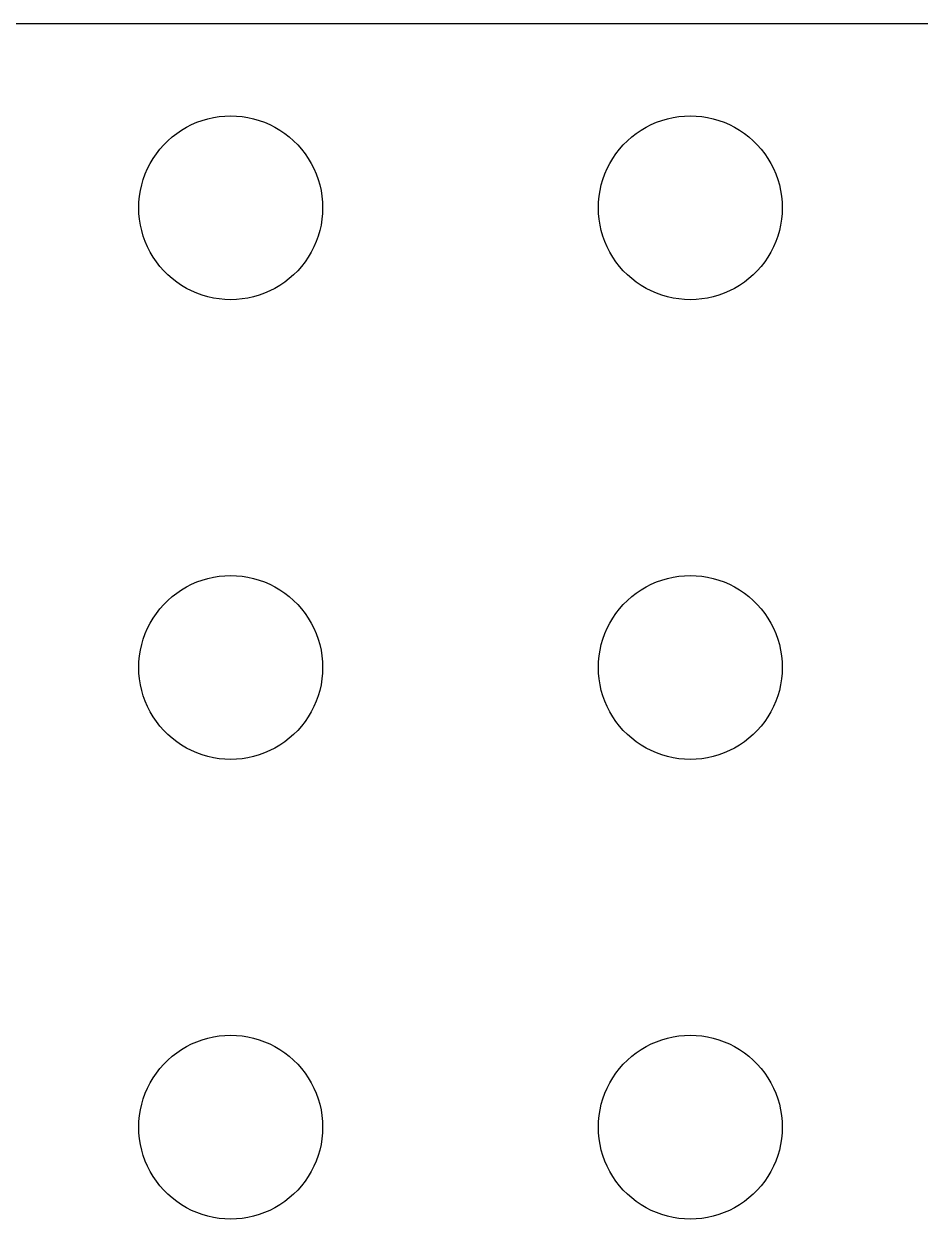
# Model space of a CAD drawing. Header units: metres. Extents: x -58 to 58, y -36 to 36.
# Drawn here: x -29.25 to 0, y -3 to 36 of the extents above; entities that cross this region are included whole.
import ezdxf

# ---------------------------------------------------------------- set-up
doc = ezdxf.new("R2010")
doc.units = ezdxf.units.M

msp = doc.modelspace()

# ---------------------------------------------------------------- linework, layer by layer
for p, q in [((53.5, 36), (-53.5, 36)), ((-23.7773, 32.7145), (-23.6044, 32.7893)), ((-23.6044, 32.7893), (-23.427, 32.8532)), ((-23.427, 32.8532), (-23.2461, 32.9057)), ((-23.2461, 32.9057), (-23.0621, 32.9469)), ((-23.0621, 32.9469), (-22.876, 32.9763)), ((-22.876, 32.9763), (-22.6884, 32.9941)), ((-22.6884, 32.9941), (-22.5, 33)), ((-22.5, 33), (-22.3116, 32.9941)), ((-22.3116, 32.9941), (-22.124, 32.9763)), ((-22.124, 32.9763), (-21.9379, 32.9469)), ((-21.9379, 32.9469), (-21.7539, 32.9057)), ((-21.7539, 32.9057), (-21.5729, 32.8532)), ((-21.5729, 32.8532), (-21.3956, 32.7893)), ((-21.3956, 32.7893), (-21.2227, 32.7145)), ((-8.77733, 32.7145), (-8.60437, 32.7893)), ((-8.60437, 32.7893), (-8.42705, 32.8532)), ((-8.42705, 32.8532), (-8.24606, 32.9057)), ((-8.24606, 32.9057), (-8.06213, 32.9469)), ((-8.06213, 32.9469), (-7.87599, 32.9763)), ((-7.87599, 32.9763), (-7.68837, 32.9941)), ((-7.68837, 32.9941), (-7.5, 33)), ((-7.5, 33), (-7.31161, 32.9941)), ((-7.31161, 32.9941), (-7.12399, 32.9763)), ((-7.12399, 32.9763), (-6.93785, 32.9469)), ((-6.93785, 32.9469), (-6.75392, 32.9057)), ((-6.75392, 32.9057), (-6.57294, 32.8532)), ((-6.57294, 32.8532), (-6.39561, 32.7893)), ((-6.39561, 32.7893), (-6.22266, 32.7145)), ((-24.4123, 32.3115), (-24.2634, 32.427)), ((-24.2634, 32.427), (-24.1075, 32.533)), ((-24.1075, 32.533), (-23.9453, 32.6289)), ((-23.9453, 32.6289), (-23.7773, 32.7145)), ((-21.2227, 32.7145), (-21.0547, 32.6289)), ((-21.0547, 32.6289), (-20.8925, 32.533)), ((-20.8925, 32.533), (-20.7366, 32.427)), ((-20.7366, 32.427), (-20.5877, 32.3115)), ((-9.41226, 32.3115), (-9.26335, 32.427)), ((-9.26335, 32.427), (-9.10747, 32.533)), ((-9.10747, 32.533), (-8.94525, 32.6289)), ((-8.94525, 32.6289), (-8.77733, 32.7145)), ((-6.22266, 32.7145), (-6.05473, 32.6289)), ((-6.05473, 32.6289), (-5.89252, 32.533)), ((-5.89252, 32.533), (-5.73663, 32.427)), ((-5.73663, 32.427), (-5.58772, 32.3115)), ((-24.8115, 31.9123), (-24.6869, 32.0536)), ((-24.6869, 32.0536), (-24.5536, 32.1869)), ((-24.5536, 32.1869), (-24.4123, 32.3115)), ((-20.5877, 32.3115), (-20.4464, 32.1869)), ((-20.4464, 32.1869), (-20.3131, 32.0536)), ((-20.3131, 32.0536), (-20.1884, 31.9123)), ((-9.81154, 31.9123), (-9.6869, 32.0536)), ((-9.6869, 32.0536), (-9.55363, 32.1869)), ((-9.55363, 32.1869), (-9.41226, 32.3115)), ((-5.58772, 32.3115), (-5.44635, 32.1869)), ((-5.44635, 32.1869), (-5.31308, 32.0536)), ((-5.31308, 32.0536), (-5.18845, 31.9123)), ((-25.1289, 31.4453), (-25.033, 31.6075)), ((-25.033, 31.6075), (-24.927, 31.7634)), ((-24.927, 31.7634), (-24.8115, 31.9123)), ((-20.1884, 31.9123), (-20.0729, 31.7634)), ((-20.0729, 31.7634), (-19.967, 31.6075)), ((-19.967, 31.6075), (-19.8711, 31.4453)), ((-10.1289, 31.4453), (-10.033, 31.6075)), ((-10.033, 31.6075), (-9.92705, 31.7634)), ((-9.92705, 31.7634), (-9.81154, 31.9123)), ((-5.18845, 31.9123), (-5.07294, 31.7634)), ((-5.07294, 31.7634), (-4.96701, 31.6075)), ((-4.96701, 31.6075), (-4.87108, 31.4453)), ((-25.2893, 31.1044), (-25.2145, 31.2773)), ((-25.2145, 31.2773), (-25.1289, 31.4453)), ((-19.8711, 31.4453), (-19.7855, 31.2773)), ((-19.7855, 31.2773), (-19.7107, 31.1044)), ((-10.2893, 31.1044), (-10.2145, 31.2773)), ((-10.2145, 31.2773), (-10.1289, 31.4453)), ((-4.87108, 31.4453), (-4.78551, 31.2773)), ((-4.78551, 31.2773), (-4.71066, 31.1044)), ((-25.4057, 30.7461), (-25.3532, 30.927)), ((-25.3532, 30.927), (-25.2893, 31.1044)), ((-19.7107, 31.1044), (-19.6468, 30.927)), ((-19.6468, 30.927), (-19.5942, 30.7461)), ((-10.4057, 30.7461), (-10.3532, 30.927)), ((-10.3532, 30.927), (-10.2893, 31.1044)), ((-4.71066, 31.1044), (-4.64682, 30.927)), ((-4.64682, 30.927), (-4.59424, 30.7461)), ((-25.4763, 30.376), (-25.4469, 30.5621)), ((-25.4469, 30.5621), (-25.4057, 30.7461)), ((-19.5942, 30.7461), (-19.5531, 30.5621)), ((-19.5531, 30.5621), (-19.5237, 30.376)), ((-10.4763, 30.376), (-10.4469, 30.5621)), ((-10.4469, 30.5621), (-10.4057, 30.7461)), ((-4.59424, 30.7461), (-4.55313, 30.5621)), ((-4.55313, 30.5621), (-4.52365, 30.376)), ((-25.5, 30), (-25.4941, 30.1884)), ((-25.4941, 30.1884), (-25.4763, 30.376)), ((-19.5237, 30.376), (-19.5059, 30.1884)), ((-19.5059, 30.1884), (-19.5, 30)), ((-10.5, 30), (-10.4941, 30.1884)), ((-10.4941, 30.1884), (-10.4763, 30.376)), ((-4.52365, 30.376), (-4.50591, 30.1884)), ((-4.50591, 30.1884), (-4.5, 30)), ((-25.4941, 29.8116), (-25.5, 30)), ((-25.4763, 29.624), (-25.4941, 29.8116)), ((-19.5059, 29.8116), (-19.5237, 29.624)), ((-19.5, 30), (-19.5059, 29.8116)), ((-10.4941, 29.8116), (-10.5, 30)), ((-10.4763, 29.624), (-10.4941, 29.8116)), ((-4.50591, 29.8116), (-4.52365, 29.624)), ((-4.5, 30), (-4.50591, 29.8116)), ((-25.4469, 29.4379), (-25.4763, 29.624)), ((-25.4057, 29.2539), (-25.4469, 29.4379)), ((-25.3532, 29.0729), (-25.4057, 29.2539)), ((-19.5942, 29.2539), (-19.6468, 29.0729)), ((-19.5531, 29.4379), (-19.5942, 29.2539)), ((-19.5237, 29.624), (-19.5531, 29.4379)), ((-10.4469, 29.4379), (-10.4763, 29.624)), ((-10.4057, 29.2539), (-10.4469, 29.4379)), ((-10.3532, 29.0729), (-10.4057, 29.2539)), ((-4.59424, 29.2539), (-4.64682, 29.0729)), ((-4.55313, 29.4379), (-4.59424, 29.2539)), ((-4.52365, 29.624), (-4.55313, 29.4379)), ((-25.2893, 28.8956), (-25.3532, 29.0729)), ((-25.2145, 28.7227), (-25.2893, 28.8956)), ((-19.7107, 28.8956), (-19.7855, 28.7227)), ((-19.6468, 29.0729), (-19.7107, 28.8956)), ((-10.2893, 28.8956), (-10.3532, 29.0729)), ((-10.2145, 28.7227), (-10.2893, 28.8956)), ((-4.71066, 28.8956), (-4.78551, 28.7227)), ((-4.64682, 29.0729), (-4.71066, 28.8956)), ((-25.1289, 28.5547), (-25.2145, 28.7227)), ((-25.033, 28.3925), (-25.1289, 28.5547)), ((-19.8711, 28.5547), (-19.967, 28.3925)), ((-19.7855, 28.7227), (-19.8711, 28.5547)), ((-10.1289, 28.5547), (-10.2145, 28.7227)), ((-10.033, 28.3925), (-10.1289, 28.5547)), ((-4.87108, 28.5547), (-4.96701, 28.3925)), ((-4.78551, 28.7227), (-4.87108, 28.5547)), ((-24.927, 28.2366), (-25.033, 28.3925)), ((-24.8115, 28.0877), (-24.927, 28.2366)), ((-24.6869, 27.9464), (-24.8115, 28.0877)), ((-20.1884, 28.0877), (-20.3131, 27.9464)), ((-20.0729, 28.2366), (-20.1884, 28.0877)), ((-19.967, 28.3925), (-20.0729, 28.2366)), ((-9.92705, 28.2366), (-10.033, 28.3925)), ((-9.81154, 28.0877), (-9.92705, 28.2366)), ((-9.6869, 27.9464), (-9.81154, 28.0877)), ((-5.18845, 28.0877), (-5.31308, 27.9464)), ((-5.07294, 28.2366), (-5.18845, 28.0877)), ((-4.96701, 28.3925), (-5.07294, 28.2366)), ((-24.5536, 27.8131), (-24.6869, 27.9464)), ((-24.4123, 27.6884), (-24.5536, 27.8131)), ((-20.4464, 27.8131), (-20.5877, 27.6884)), ((-20.3131, 27.9464), (-20.4464, 27.8131)), ((-9.55363, 27.8131), (-9.6869, 27.9464)), ((-9.41226, 27.6884), (-9.55363, 27.8131)), ((-5.44635, 27.8131), (-5.58772, 27.6884)), ((-5.31308, 27.9464), (-5.44635, 27.8131)), ((-24.2634, 27.5729), (-24.4123, 27.6884)), ((-24.1075, 27.467), (-24.2634, 27.5729)), ((-23.9453, 27.3711), (-24.1075, 27.467)), ((-23.7773, 27.2855), (-23.9453, 27.3711)), ((-21.0547, 27.3711), (-21.2227, 27.2855)), ((-20.8925, 27.467), (-21.0547, 27.3711)), ((-20.7366, 27.5729), (-20.8925, 27.467)), ((-20.5877, 27.6884), (-20.7366, 27.5729)), ((-9.26335, 27.5729), (-9.41226, 27.6884)), ((-9.10747, 27.467), (-9.26335, 27.5729)), ((-8.94525, 27.3711), (-9.10747, 27.467)), ((-8.77733, 27.2855), (-8.94525, 27.3711)), ((-6.05473, 27.3711), (-6.22266, 27.2855)), ((-5.89252, 27.467), (-6.05473, 27.3711)), ((-5.73663, 27.5729), (-5.89252, 27.467)), ((-5.58772, 27.6884), (-5.73663, 27.5729)), ((-23.6044, 27.2107), (-23.7773, 27.2855)), ((-23.427, 27.1468), (-23.6044, 27.2107)), ((-23.2461, 27.0942), (-23.427, 27.1468)), ((-23.0621, 27.0531), (-23.2461, 27.0942)), ((-22.876, 27.0237), (-23.0621, 27.0531)), ((-22.6884, 27.0059), (-22.876, 27.0237)), ((-22.5, 27), (-22.6884, 27.0059)), ((-22.3116, 27.0059), (-22.5, 27)), ((-22.124, 27.0237), (-22.3116, 27.0059)), ((-21.9379, 27.0531), (-22.124, 27.0237)), ((-21.7539, 27.0942), (-21.9379, 27.0531)), ((-21.5729, 27.1468), (-21.7539, 27.0942)), ((-21.3956, 27.2107), (-21.5729, 27.1468)), ((-21.2227, 27.2855), (-21.3956, 27.2107)), ((-8.60437, 27.2107), (-8.77733, 27.2855)), ((-8.42705, 27.1468), (-8.60437, 27.2107)), ((-8.24606, 27.0942), (-8.42705, 27.1468)), ((-8.06213, 27.0531), (-8.24606, 27.0942)), ((-7.87599, 27.0237), (-8.06213, 27.0531)), ((-7.68837, 27.0059), (-7.87599, 27.0237)), ((-7.5, 27), (-7.68837, 27.0059)), ((-7.31161, 27.0059), (-7.5, 27)), ((-7.12399, 27.0237), (-7.31161, 27.0059)), ((-6.93785, 27.0531), (-7.12399, 27.0237)), ((-6.75392, 27.0942), (-6.93785, 27.0531)), ((-6.57294, 27.1468), (-6.75392, 27.0942)), ((-6.39561, 27.2107), (-6.57294, 27.1468)), ((-6.22266, 27.2855), (-6.39561, 27.2107)), ((-23.2461, 17.9057), (-23.0621, 17.9469)), ((-23.0621, 17.9469), (-22.876, 17.9763)), ((-22.876, 17.9763), (-22.6884, 17.9941)), ((-22.6884, 17.9941), (-22.5, 18)), ((-22.5, 18), (-22.3116, 17.9941)), ((-22.3116, 17.9941), (-22.124, 17.9763)), ((-22.124, 17.9763), (-21.9379, 17.9469)), ((-21.9379, 17.9469), (-21.7539, 17.9057)), ((-8.24606, 17.9057), (-8.06213, 17.9469)), ((-8.06213, 17.9469), (-7.87599, 17.9763)), ((-7.87599, 17.9763), (-7.68837, 17.9941)), ((-7.68837, 17.9941), (-7.5, 18)), ((-7.5, 18), (-7.31161, 17.9941)), ((-7.31161, 17.9941), (-7.12399, 17.9763)), ((-7.12399, 17.9763), (-6.93785, 17.9469)), ((-6.93785, 17.9469), (-6.75392, 17.9057)), ((-24.1075, 17.533), (-23.9453, 17.6289)), ((-23.9453, 17.6289), (-23.7773, 17.7145)), ((-23.7773, 17.7145), (-23.6044, 17.7893)), ((-23.6044, 17.7893), (-23.427, 17.8532)), ((-23.427, 17.8532), (-23.2461, 17.9057)), ((-21.7539, 17.9057), (-21.5729, 17.8532)), ((-21.5729, 17.8532), (-21.3956, 17.7893)), ((-21.3956, 17.7893), (-21.2227, 17.7145)), ((-21.2227, 17.7145), (-21.0547, 17.6289)), ((-21.0547, 17.6289), (-20.8925, 17.533)), ((-9.10747, 17.533), (-8.94525, 17.6289)), ((-8.94525, 17.6289), (-8.77733, 17.7145)), ((-8.77733, 17.7145), (-8.60437, 17.7893)), ((-8.60437, 17.7893), (-8.42705, 17.8532)), ((-8.42705, 17.8532), (-8.24606, 17.9057)), ((-6.75392, 17.9057), (-6.57294, 17.8532)), ((-6.57294, 17.8532), (-6.39561, 17.7893)), ((-6.39561, 17.7893), (-6.22266, 17.7145)), ((-6.22266, 17.7145), (-6.05473, 17.6289)), ((-6.05473, 17.6289), (-5.89252, 17.533)), ((-24.6869, 17.0536), (-24.5536, 17.1869)), ((-24.5536, 17.1869), (-24.4123, 17.3115)), ((-24.4123, 17.3115), (-24.2634, 17.427)), ((-24.2634, 17.427), (-24.1075, 17.533)), ((-20.8925, 17.533), (-20.7366, 17.427)), ((-20.7366, 17.427), (-20.5877, 17.3115)), ((-20.5877, 17.3115), (-20.4464, 17.1869)), ((-20.4464, 17.1869), (-20.3131, 17.0536)), ((-9.6869, 17.0536), (-9.55363, 17.1869)), ((-9.55363, 17.1869), (-9.41226, 17.3115)), ((-9.41226, 17.3115), (-9.26335, 17.427)), ((-9.26335, 17.427), (-9.10747, 17.533)), ((-5.89252, 17.533), (-5.73663, 17.427)), ((-5.73663, 17.427), (-5.58772, 17.3115)), ((-5.58772, 17.3115), (-5.44635, 17.1869)), ((-5.44635, 17.1869), (-5.31308, 17.0536)), ((-24.927, 16.7634), (-24.8115, 16.9123)), ((-24.8115, 16.9123), (-24.6869, 17.0536)), ((-20.3131, 17.0536), (-20.1884, 16.9123)), ((-20.1884, 16.9123), (-20.0729, 16.7634)), ((-9.92705, 16.7634), (-9.81154, 16.9123)), ((-9.81154, 16.9123), (-9.6869, 17.0536)), ((-5.31308, 17.0536), (-5.18845, 16.9123)), ((-5.18845, 16.9123), (-5.07294, 16.7634)), ((-25.2145, 16.2773), (-25.1289, 16.4453)), ((-25.1289, 16.4453), (-25.033, 16.6075)), ((-25.033, 16.6075), (-24.927, 16.7634)), ((-20.0729, 16.7634), (-19.967, 16.6075)), ((-19.967, 16.6075), (-19.8711, 16.4453)), ((-19.8711, 16.4453), (-19.7855, 16.2773)), ((-10.2145, 16.2773), (-10.1289, 16.4453)), ((-10.1289, 16.4453), (-10.033, 16.6075)), ((-10.033, 16.6075), (-9.92705, 16.7634)), ((-5.07294, 16.7634), (-4.96701, 16.6075)), ((-4.96701, 16.6075), (-4.87108, 16.4453)), ((-4.87108, 16.4453), (-4.78551, 16.2773)), ((-25.3532, 15.927), (-25.2893, 16.1044)), ((-25.2893, 16.1044), (-25.2145, 16.2773)), ((-19.7855, 16.2773), (-19.7107, 16.1044)), ((-19.7107, 16.1044), (-19.6468, 15.927)), ((-10.3532, 15.927), (-10.2893, 16.1044)), ((-10.2893, 16.1044), (-10.2145, 16.2773)), ((-4.78551, 16.2773), (-4.71066, 16.1044)), ((-4.71066, 16.1044), (-4.64682, 15.927)), ((-25.4469, 15.5621), (-25.4057, 15.7461)), ((-25.4057, 15.7461), (-25.3532, 15.927)), ((-19.6468, 15.927), (-19.5942, 15.7461)), ((-19.5942, 15.7461), (-19.5531, 15.5621)), ((-10.4469, 15.5621), (-10.4057, 15.7461)), ((-10.4057, 15.7461), (-10.3532, 15.927)), ((-4.64682, 15.927), (-4.59424, 15.7461)), ((-4.59424, 15.7461), (-4.55313, 15.5621)), ((-25.4941, 15.1884), (-25.4763, 15.376)), ((-25.4763, 15.376), (-25.4469, 15.5621)), ((-19.5531, 15.5621), (-19.5237, 15.376)), ((-19.5237, 15.376), (-19.5059, 15.1884)), ((-10.4941, 15.1884), (-10.4763, 15.376)), ((-10.4763, 15.376), (-10.4469, 15.5621)), ((-4.55313, 15.5621), (-4.52365, 15.376)), ((-4.52365, 15.376), (-4.50591, 15.1884)), ((-25.5, 15), (-25.4941, 15.1884)), ((-25.4941, 14.8116), (-25.5, 15)), ((-19.5059, 15.1884), (-19.5, 15)), ((-19.5, 15), (-19.5059, 14.8116)), ((-10.5, 15), (-10.4941, 15.1884)), ((-10.4941, 14.8116), (-10.5, 15)), ((-4.50591, 15.1884), (-4.5, 15)), ((-4.5, 15), (-4.50591, 14.8116)), ((-25.4763, 14.624), (-25.4941, 14.8116)), ((-25.4469, 14.4379), (-25.4763, 14.624)), ((-25.4057, 14.2539), (-25.4469, 14.4379)), ((-19.5531, 14.4379), (-19.5942, 14.2539)), ((-19.5237, 14.624), (-19.5531, 14.4379)), ((-19.5059, 14.8116), (-19.5237, 14.624)), ((-10.4763, 14.624), (-10.4941, 14.8116)), ((-10.4469, 14.4379), (-10.4763, 14.624)), ((-10.4057, 14.2539), (-10.4469, 14.4379)), ((-4.55313, 14.4379), (-4.59424, 14.2539)), ((-4.52365, 14.624), (-4.55313, 14.4379)), ((-4.50591, 14.8116), (-4.52365, 14.624)), ((-25.3532, 14.0729), (-25.4057, 14.2539)), ((-25.2893, 13.8956), (-25.3532, 14.0729)), ((-19.6468, 14.0729), (-19.7107, 13.8956)), ((-19.5942, 14.2539), (-19.6468, 14.0729)), ((-10.3532, 14.0729), (-10.4057, 14.2539)), ((-10.2893, 13.8956), (-10.3532, 14.0729)), ((-4.64682, 14.0729), (-4.71066, 13.8956)), ((-4.59424, 14.2539), (-4.64682, 14.0729)), ((-25.2145, 13.7227), (-25.2893, 13.8956)), ((-25.1289, 13.5547), (-25.2145, 13.7227)), ((-19.7855, 13.7227), (-19.8711, 13.5547)), ((-19.7107, 13.8956), (-19.7855, 13.7227)), ((-10.2145, 13.7227), (-10.2893, 13.8956)), ((-10.1289, 13.5547), (-10.2145, 13.7227)), ((-4.78551, 13.7227), (-4.87108, 13.5547)), ((-4.71066, 13.8956), (-4.78551, 13.7227)), ((-25.033, 13.3925), (-25.1289, 13.5547)), ((-24.927, 13.2366), (-25.033, 13.3925)), ((-19.967, 13.3925), (-20.0729, 13.2366)), ((-19.8711, 13.5547), (-19.967, 13.3925)), ((-10.033, 13.3925), (-10.1289, 13.5547)), ((-9.92705, 13.2366), (-10.033, 13.3925)), ((-4.96701, 13.3925), (-5.07294, 13.2366)), ((-4.87108, 13.5547), (-4.96701, 13.3925)), ((-24.8115, 13.0877), (-24.927, 13.2366)), ((-24.6869, 12.9464), (-24.8115, 13.0877)), ((-24.5536, 12.8131), (-24.6869, 12.9464)), ((-20.3131, 12.9464), (-20.4464, 12.8131)), ((-20.1884, 13.0877), (-20.3131, 12.9464)), ((-20.0729, 13.2366), (-20.1884, 13.0877)), ((-9.81154, 13.0877), (-9.92705, 13.2366)), ((-9.6869, 12.9464), (-9.81154, 13.0877)), ((-9.55363, 12.8131), (-9.6869, 12.9464)), ((-5.31308, 12.9464), (-5.44635, 12.8131)), ((-5.18845, 13.0877), (-5.31308, 12.9464)), ((-5.07294, 13.2366), (-5.18845, 13.0877)), ((-24.4123, 12.6884), (-24.5536, 12.8131)), ((-24.2634, 12.5729), (-24.4123, 12.6884)), ((-24.1075, 12.467), (-24.2634, 12.5729)), ((-20.7366, 12.5729), (-20.8925, 12.467)), ((-20.5877, 12.6884), (-20.7366, 12.5729)), ((-20.4464, 12.8131), (-20.5877, 12.6884)), ((-9.41226, 12.6884), (-9.55363, 12.8131)), ((-9.26335, 12.5729), (-9.41226, 12.6884)), ((-9.10747, 12.467), (-9.26335, 12.5729)), ((-5.73663, 12.5729), (-5.89252, 12.467)), ((-5.58772, 12.6884), (-5.73663, 12.5729)), ((-5.44635, 12.8131), (-5.58772, 12.6884)), ((-23.9453, 12.3711), (-24.1075, 12.467)), ((-23.7773, 12.2855), (-23.9453, 12.3711)), ((-23.6044, 12.2107), (-23.7773, 12.2855)), ((-23.427, 12.1468), (-23.6044, 12.2107)), ((-23.2461, 12.0942), (-23.427, 12.1468)), ((-23.0621, 12.0531), (-23.2461, 12.0942)), ((-21.7539, 12.0942), (-21.9379, 12.0531)), ((-21.5729, 12.1468), (-21.7539, 12.0942)), ((-21.3956, 12.2107), (-21.5729, 12.1468)), ((-21.2227, 12.2855), (-21.3956, 12.2107)), ((-21.0547, 12.3711), (-21.2227, 12.2855)), ((-20.8925, 12.467), (-21.0547, 12.3711)), ((-8.94525, 12.3711), (-9.10747, 12.467)), ((-8.77733, 12.2855), (-8.94525, 12.3711)), ((-8.60437, 12.2107), (-8.77733, 12.2855)), ((-8.42705, 12.1468), (-8.60437, 12.2107)), ((-8.24606, 12.0942), (-8.42705, 12.1468)), ((-8.06213, 12.0531), (-8.24606, 12.0942)), ((-6.75392, 12.0942), (-6.93785, 12.0531)), ((-6.57294, 12.1468), (-6.75392, 12.0942)), ((-6.39561, 12.2107), (-6.57294, 12.1468)), ((-6.22266, 12.2855), (-6.39561, 12.2107)), ((-6.05473, 12.3711), (-6.22266, 12.2855)), ((-5.89252, 12.467), (-6.05473, 12.3711)), ((-22.876, 12.0237), (-23.0621, 12.0531)), ((-22.6884, 12.0059), (-22.876, 12.0237)), ((-22.5, 12), (-22.6884, 12.0059)), ((-22.3116, 12.0059), (-22.5, 12)), ((-22.124, 12.0237), (-22.3116, 12.0059)), ((-21.9379, 12.0531), (-22.124, 12.0237)), ((-7.87599, 12.0237), (-8.06213, 12.0531)), ((-7.68837, 12.0059), (-7.87599, 12.0237)), ((-7.5, 12), (-7.68837, 12.0059)), ((-7.31161, 12.0059), (-7.5, 12)), ((-7.12399, 12.0237), (-7.31161, 12.0059)), ((-6.93785, 12.0531), (-7.12399, 12.0237)), ((-23.7773, 2.71448), (-23.6044, 2.78932)), ((-23.6044, 2.78932), (-23.427, 2.85316)), ((-23.427, 2.85316), (-23.2461, 2.90575)), ((-23.2461, 2.90575), (-23.0621, 2.94685)), ((-23.0621, 2.94685), (-22.876, 2.97633)), ((-22.876, 2.97633), (-22.6884, 2.99408)), ((-22.6884, 2.99408), (-22.5, 3)), ((-22.5, 3), (-22.3116, 2.99408)), ((-22.3116, 2.99408), (-22.124, 2.97633)), ((-22.124, 2.97633), (-21.9379, 2.94685)), ((-21.9379, 2.94685), (-21.7539, 2.90575)), ((-21.7539, 2.90575), (-21.5729, 2.85316)), ((-21.5729, 2.85316), (-21.3956, 2.78932)), ((-21.3956, 2.78932), (-21.2227, 2.71448)), ((-8.77733, 2.71448), (-8.60437, 2.78932)), ((-8.60437, 2.78932), (-8.42705, 2.85316)), ((-8.42705, 2.85316), (-8.24606, 2.90575)), ((-8.24606, 2.90575), (-8.06213, 2.94685)), ((-8.06213, 2.94685), (-7.87599, 2.97633)), ((-7.87599, 2.97633), (-7.68837, 2.99408)), ((-7.68837, 2.99408), (-7.5, 3)), ((-7.5, 3), (-7.31161, 2.99408)), ((-7.31161, 2.99408), (-7.12399, 2.97633)), ((-7.12399, 2.97633), (-6.93785, 2.94685)), ((-6.93785, 2.94685), (-6.75392, 2.90575)), ((-6.75392, 2.90575), (-6.57294, 2.85316)), ((-6.57294, 2.85316), (-6.39561, 2.78932)), ((-6.39561, 2.78932), (-6.22266, 2.71448)), ((-24.4123, 2.31154), (-24.2634, 2.42705)), ((-24.2634, 2.42705), (-24.1075, 2.53297)), ((-24.1075, 2.53297), (-23.9453, 2.62891)), ((-23.9453, 2.62891), (-23.7773, 2.71448)), ((-21.2227, 2.71448), (-21.0547, 2.62891)), ((-21.0547, 2.62891), (-20.8925, 2.53297)), ((-20.8925, 2.53297), (-20.7366, 2.42705)), ((-20.7366, 2.42705), (-20.5877, 2.31154)), ((-9.41226, 2.31154), (-9.26335, 2.42705)), ((-9.26335, 2.42705), (-9.10747, 2.53297)), ((-9.10747, 2.53297), (-8.94525, 2.62891)), ((-8.94525, 2.62891), (-8.77733, 2.71448)), ((-6.22266, 2.71448), (-6.05473, 2.62891)), ((-6.05473, 2.62891), (-5.89252, 2.53297)), ((-5.89252, 2.53297), (-5.73663, 2.42705)), ((-5.73663, 2.42705), (-5.58772, 2.31154)), ((-24.8115, 1.91226), (-24.6869, 2.05363)), ((-24.6869, 2.05363), (-24.5536, 2.1869)), ((-24.5536, 2.1869), (-24.4123, 2.31154)), ((-20.5877, 2.31154), (-20.4464, 2.1869)), ((-20.4464, 2.1869), (-20.3131, 2.05363)), ((-20.3131, 2.05363), (-20.1884, 1.91226)), ((-9.81154, 1.91226), (-9.6869, 2.05363)), ((-9.6869, 2.05363), (-9.55363, 2.1869)), ((-9.55363, 2.1869), (-9.41226, 2.31154)), ((-5.58772, 2.31154), (-5.44635, 2.1869)), ((-5.44635, 2.1869), (-5.31308, 2.05363)), ((-5.31308, 2.05363), (-5.18845, 1.91226)), ((-25.1289, 1.44525), (-25.033, 1.60747)), ((-25.033, 1.60747), (-24.927, 1.76335)), ((-24.927, 1.76335), (-24.8115, 1.91226)), ((-20.1884, 1.91226), (-20.0729, 1.76335)), ((-20.0729, 1.76335), (-19.967, 1.60747)), ((-19.967, 1.60747), (-19.8711, 1.44525)), ((-10.1289, 1.44525), (-10.033, 1.60747)), ((-10.033, 1.60747), (-9.92705, 1.76335)), ((-9.92705, 1.76335), (-9.81154, 1.91226)), ((-5.18845, 1.91226), (-5.07294, 1.76335)), ((-5.07294, 1.76335), (-4.96701, 1.60747)), ((-4.96701, 1.60747), (-4.87108, 1.44525)), ((-25.2893, 1.10437), (-25.2145, 1.27733)), ((-25.2145, 1.27733), (-25.1289, 1.44525)), ((-19.8711, 1.44525), (-19.7855, 1.27733)), ((-19.7855, 1.27733), (-19.7107, 1.10437)), ((-10.2893, 1.10437), (-10.2145, 1.27733)), ((-10.2145, 1.27733), (-10.1289, 1.44525)), ((-4.87108, 1.44525), (-4.78551, 1.27733)), ((-4.78551, 1.27733), (-4.71066, 1.10437)), ((-25.4057, 0.74606), (-25.3532, 0.92705)), ((-25.3532, 0.92705), (-25.2893, 1.10437)), ((-19.7107, 1.10437), (-19.6468, 0.92705)), ((-19.6468, 0.92705), (-19.5942, 0.74606)), ((-10.4057, 0.74606), (-10.3532, 0.92705)), ((-10.3532, 0.92705), (-10.2893, 1.10437)), ((-4.71066, 1.10437), (-4.64682, 0.92705)), ((-4.64682, 0.92705), (-4.59424, 0.74606)), ((-25.4763, 0.37599), (-25.4469, 0.56213)), ((-25.4469, 0.56213), (-25.4057, 0.74606)), ((-19.5942, 0.74606), (-19.5531, 0.56213)), ((-19.5531, 0.56213), (-19.5237, 0.37599)), ((-10.4763, 0.37599), (-10.4469, 0.56213)), ((-10.4469, 0.56213), (-10.4057, 0.74606)), ((-4.59424, 0.74606), (-4.55313, 0.56213)), ((-4.55313, 0.56213), (-4.52365, 0.37599)), ((-25.5, 0), (-25.4941, 0.18837)), ((-25.4941, -0.18837), (-25.5, 0)), ((-25.4941, 0.18837), (-25.4763, 0.37599)), ((-19.5237, 0.37599), (-19.5059, 0.18837)), ((-19.5059, 0.18837), (-19.5, 0)), ((-19.5, 0), (-19.5059, -0.18837)), ((-10.5, 0), (-10.4941, 0.18837)), ((-10.4941, -0.18837), (-10.5, 0)), ((-10.4941, 0.18837), (-10.4763, 0.37599)), ((-4.52365, 0.37599), (-4.50591, 0.18837)), ((-4.50591, 0.18837), (-4.5, 0)), ((-4.5, 0), (-4.50591, -0.18837)), ((-25.4763, -0.37599), (-25.4941, -0.18837)), ((-25.4469, -0.56213), (-25.4763, -0.37599)), ((-19.5237, -0.37599), (-19.5531, -0.56213)), ((-19.5059, -0.18837), (-19.5237, -0.37599)), ((-10.4763, -0.37599), (-10.4941, -0.18837)), ((-10.4469, -0.56213), (-10.4763, -0.37599)), ((-4.52365, -0.37599), (-4.55313, -0.56213)), ((-4.50591, -0.18837), (-4.52365, -0.37599)), ((-25.4057, -0.74606), (-25.4469, -0.56213)), ((-25.3532, -0.92705), (-25.4057, -0.74606)), ((-19.5942, -0.74606), (-19.6468, -0.92705)), ((-19.5531, -0.56213), (-19.5942, -0.74606)), ((-10.4057, -0.74606), (-10.4469, -0.56213)), ((-10.3532, -0.92705), (-10.4057, -0.74606)), ((-4.59424, -0.74606), (-4.64682, -0.92705)), ((-4.55313, -0.56213), (-4.59424, -0.74606)), ((-25.2893, -1.10437), (-25.3532, -0.92705)), ((-25.2145, -1.27733), (-25.2893, -1.10437)), ((-19.7107, -1.10437), (-19.7855, -1.27733)), ((-19.6468, -0.92705), (-19.7107, -1.10437)), ((-10.2893, -1.10437), (-10.3532, -0.92705)), ((-10.2145, -1.27733), (-10.2893, -1.10437)), ((-4.71066, -1.10437), (-4.78551, -1.27733)), ((-4.64682, -0.92705), (-4.71066, -1.10437)), ((-25.1289, -1.44525), (-25.2145, -1.27733)), ((-25.033, -1.60747), (-25.1289, -1.44525)), ((-19.8711, -1.44525), (-19.967, -1.60747)), ((-19.7855, -1.27733), (-19.8711, -1.44525)), ((-10.1289, -1.44525), (-10.2145, -1.27733)), ((-10.033, -1.60747), (-10.1289, -1.44525)), ((-4.87108, -1.44525), (-4.96701, -1.60747)), ((-4.78551, -1.27733), (-4.87108, -1.44525)), ((-24.927, -1.76335), (-25.033, -1.60747)), ((-24.8115, -1.91226), (-24.927, -1.76335)), ((-24.6869, -2.05363), (-24.8115, -1.91226)), ((-20.1884, -1.91226), (-20.3131, -2.05363)), ((-20.0729, -1.76335), (-20.1884, -1.91226)), ((-19.967, -1.60747), (-20.0729, -1.76335)), ((-9.92705, -1.76335), (-10.033, -1.60747)), ((-9.81154, -1.91226), (-9.92705, -1.76335)), ((-9.6869, -2.05363), (-9.81154, -1.91226)), ((-5.18845, -1.91226), (-5.31308, -2.05363)), ((-5.07294, -1.76335), (-5.18845, -1.91226)), ((-4.96701, -1.60747), (-5.07294, -1.76335)), ((-24.5536, -2.1869), (-24.6869, -2.05363)), ((-24.4123, -2.31154), (-24.5536, -2.1869)), ((-24.2634, -2.42705), (-24.4123, -2.31154)), ((-20.5877, -2.31154), (-20.7366, -2.42705)), ((-20.4464, -2.1869), (-20.5877, -2.31154)), ((-20.3131, -2.05363), (-20.4464, -2.1869)), ((-9.55363, -2.1869), (-9.6869, -2.05363)), ((-9.41226, -2.31154), (-9.55363, -2.1869)), ((-9.26335, -2.42705), (-9.41226, -2.31154)), ((-5.58772, -2.31154), (-5.73663, -2.42705)), ((-5.44635, -2.1869), (-5.58772, -2.31154)), ((-5.31308, -2.05363), (-5.44635, -2.1869)), ((-24.1075, -2.53297), (-24.2634, -2.42705)), ((-23.9453, -2.62891), (-24.1075, -2.53297)), ((-23.7773, -2.71448), (-23.9453, -2.62891)), ((-23.6044, -2.78932), (-23.7773, -2.71448)), ((-21.2227, -2.71448), (-21.3956, -2.78932)), ((-21.0547, -2.62891), (-21.2227, -2.71448)), ((-20.8925, -2.53297), (-21.0547, -2.62891)), ((-20.7366, -2.42705), (-20.8925, -2.53297)), ((-9.10747, -2.53297), (-9.26335, -2.42705)), ((-8.94525, -2.62891), (-9.10747, -2.53297)), ((-8.77733, -2.71448), (-8.94525, -2.62891)), ((-8.60437, -2.78932), (-8.77733, -2.71448)), ((-6.22266, -2.71448), (-6.39561, -2.78932)), ((-6.05473, -2.62891), (-6.22266, -2.71448)), ((-5.89252, -2.53297), (-6.05473, -2.62891)), ((-5.73663, -2.42705), (-5.89252, -2.53297)), ((-23.427, -2.85316), (-23.6044, -2.78932)), ((-23.2461, -2.90575), (-23.427, -2.85316)), ((-23.0621, -2.94685), (-23.2461, -2.90575)), ((-22.876, -2.97633), (-23.0621, -2.94685)), ((-22.6884, -2.99408), (-22.876, -2.97633)), ((-22.5, -3), (-22.6884, -2.99408)), ((-22.3116, -2.99408), (-22.5, -3)), ((-22.124, -2.97633), (-22.3116, -2.99408)), ((-21.9379, -2.94685), (-22.124, -2.97633)), ((-21.7539, -2.90575), (-21.9379, -2.94685)), ((-21.5729, -2.85316), (-21.7539, -2.90575)), ((-21.3956, -2.78932), (-21.5729, -2.85316)), ((-8.42705, -2.85316), (-8.60437, -2.78932)), ((-8.24606, -2.90575), (-8.42705, -2.85316)), ((-8.06213, -2.94685), (-8.24606, -2.90575)), ((-7.87599, -2.97633), (-8.06213, -2.94685)), ((-7.68837, -2.99408), (-7.87599, -2.97633)), ((-7.5, -3), (-7.68837, -2.99408)), ((-7.31161, -2.99408), (-7.5, -3)), ((-7.12399, -2.97633), (-7.31161, -2.99408)), ((-6.93785, -2.94685), (-7.12399, -2.97633)), ((-6.75392, -2.90575), (-6.93785, -2.94685)), ((-6.57294, -2.85316), (-6.75392, -2.90575)), ((-6.39561, -2.78932), (-6.57294, -2.85316))]:
    msp.add_line(p, q)

doc.saveas('drawing.dxf')
